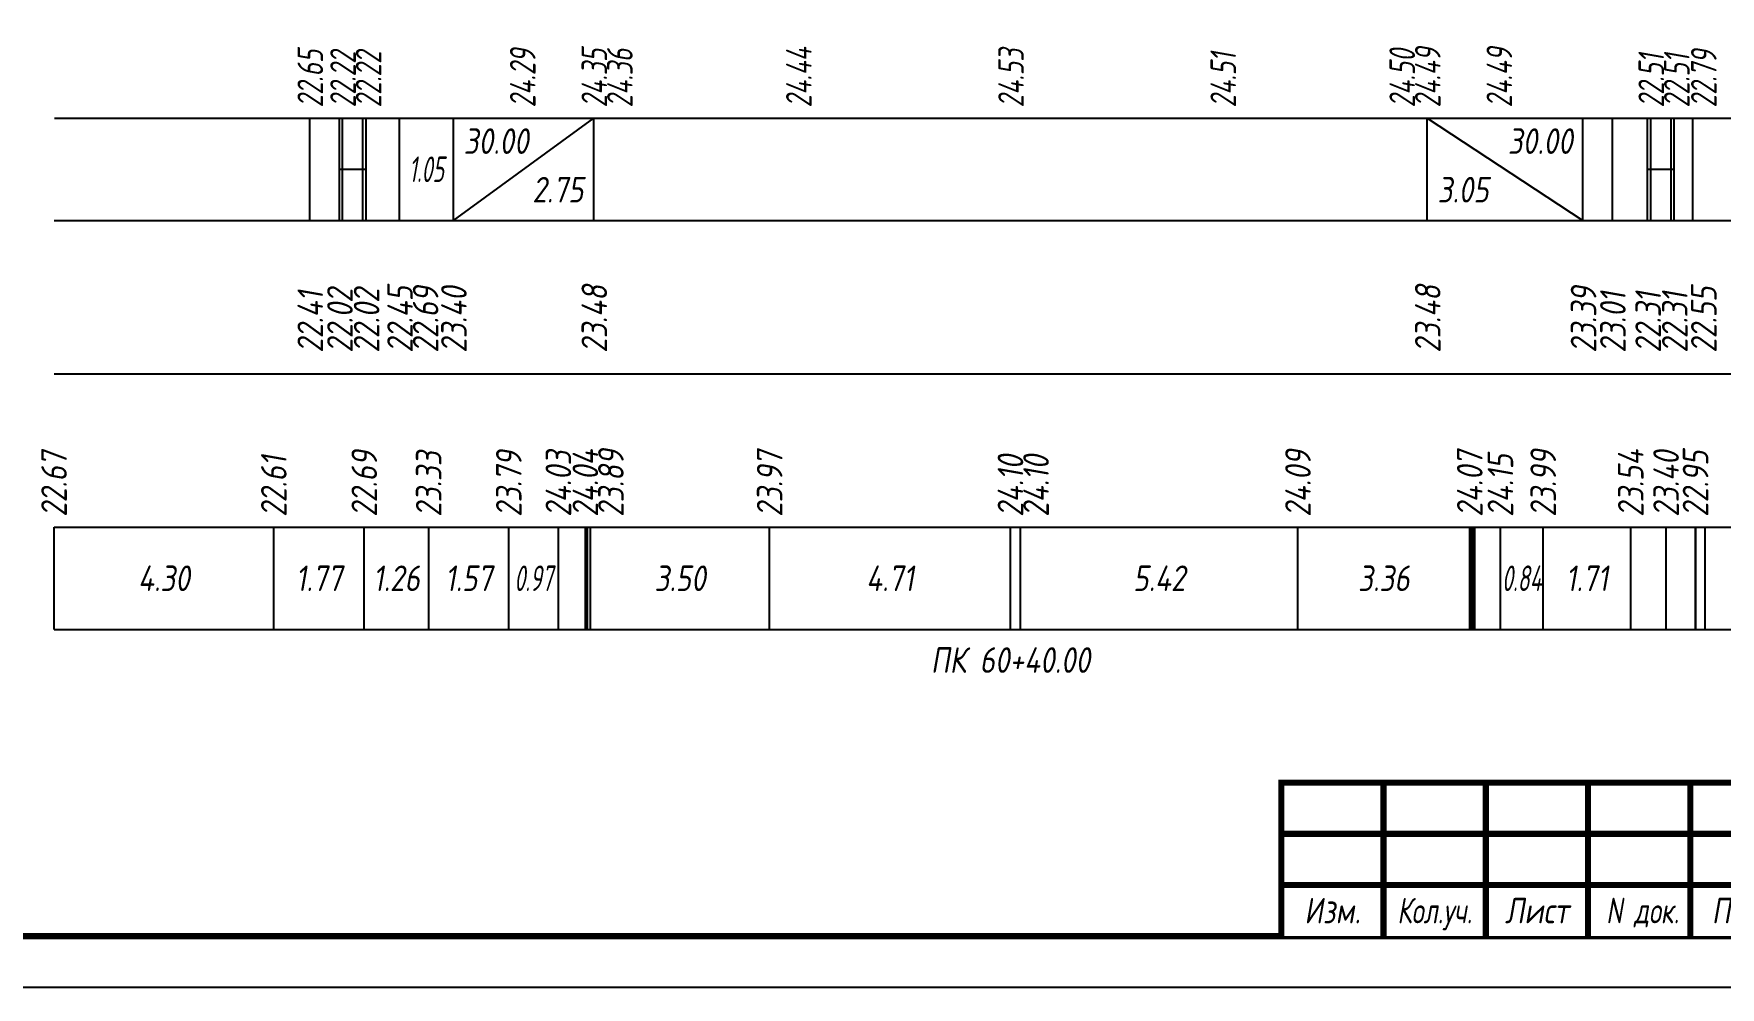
# Model space of a CAD drawing. Extents: x -717 to 1451, y -133302 to 233.
# Drawn here: x 78 to 242.9, y -94927.4 to -94834.2 of the extents above; entities that cross this region are included whole.
import ezdxf
from ezdxf.enums import TextEntityAlignment as Align

# ---------------------------------------------------------------- set-up
doc = ezdxf.new("R2010")
doc.units = 0
for name, color, linetype in [('Зарамочное оформление', 7, 'Continuous'), ('Код_510', 7, 'Continuous'), ('Код_514', 1, 'Continuous'), ('Код_516', 1, 'Continuous'), ('Подписи поперечников', 7, 'Continuous'), ('Таблица', 7, 'Continuous')]:
    doc.layers.add(name, color=color, linetype=linetype)
doc.styles.add('М', font='romand.shx', dxfattribs={"width": 0.8, "oblique": 10, "height": 2.5})

# ---------------------------------------------------------------- blocks, each defined once
blk = doc.blocks.new('Штамп')
at = {"linetype": 'Continuous'}
blk.add_wipeout([(199.95, -411.25), (384.95, -411.25), (384.95, -426.25), (199.95, -426.25)], dxfattribs=at).dxf.layer = 'Зарамочное оформление'
at = {"layer": 'Зарамочное оформление', "linetype": 'Continuous', "lineweight": -3, "const_width": 0.6, "flags": 128}
for points in [[(199.95, -426.25), (199.95, -411.25), (384.95, -411.25)], [(209.95, -411.25), (209.95, -426.25)], [(219.95, -411.25), (219.95, -426.25)], [(229.95, -411.25), (229.95, -426.25)], [(239.95, -411.25), (239.95, -426.25)], [(199.95, -416.25), (264.95, -416.25)], [(199.95, -421.25), (264.95, -421.25)]]:
    blk.add_lwpolyline(points, dxfattribs=at)
at = {"layer": 'Зарамочное оформление', "linetype": 'Continuous', "style": 'М', "oblique": 10}
for s, width, p in [('Изм.', 0.8, (204.95, -423.75)), ('Кол.уч.', 0.7, (214.95, -423.75)), ('Лист', 0.8, (224.95, -423.75)), ('N док.', 0.7, (235.28, -423.75)), ('Подпись', 0.8, (247.45, -423.75))]:
    blk.add_text(s, height=2.5, dxfattribs=dict(at, width=width)).set_placement(p, align=Align.MIDDLE_CENTER)
blk = doc.blocks.new('шифр')
blk.add_blockref('Штамп', (0, -94556))

msp = doc.modelspace()

# ---------------------------------------------------------------- linework, layer by layer
at = {"flags": 128}
msp.add_lwpolyline([(-30.054, -94927.421), (389.946, -94927.421), (389.946, -94630.421), (-30.054, -94630.421)], close=True, dxfattribs=at)
at = {"const_width": 0.6, "flags": 128}
msp.add_lwpolyline([(-10.054, -94922.421), (384.946, -94922.421), (384.946, -94635.421), (-10.054, -94635.421)], close=True, dxfattribs=at)
at = {"layer": 'Код_510'}
for p, q in [((79.946, -94892.421), (79.946, -94882.421)), ((101.434, -94892.421), (101.434, -94882.421)), ((110.28, -94892.421), (110.28, -94882.421)), ((116.579, -94892.421), (116.579, -94882.421)), ((124.413, -94892.421), (124.413, -94882.421)), ((129.261, -94892.421), (129.261, -94882.421)), ((131.899, -94892.421), (131.899, -94882.421)), ((132.106, -94892.421), (132.106, -94882.421)), ((132.399, -94892.421), (132.399, -94882.421)), ((149.92, -94892.421), (149.92, -94882.421)), ((173.47, -94892.421), (173.47, -94882.421)), ((174.463, -94892.421), (174.463, -94882.421)), ((201.582, -94892.421), (201.582, -94882.421)), ((218.383, -94892.421), (218.383, -94882.421)), ((218.579, -94892.421), (218.579, -94882.421)), ((218.768, -94892.421), (218.768, -94882.421)), ((218.883, -94892.421), (218.883, -94882.421)), ((221.38, -94892.421), (221.38, -94882.421)), ((225.562, -94892.421), (225.562, -94882.421)), ((234.124, -94892.421), (234.124, -94882.421)), ((237.579, -94892.421), (237.579, -94882.421)), ((240.457, -94892.421), (240.457, -94882.421)), ((240.493, -94892.421), (240.493, -94882.421)), ((241.409, -94892.421), (241.409, -94882.421))]:
    msp.add_line(p, q, dxfattribs=at)
at = {"layer": 'Код_516'}
for p, q in [((104.946, -94852.421), (104.946, -94842.421)), ((107.847, -94852.421), (107.847, -94842.421)), ((108.15, -94852.421), (108.15, -94842.421)), ((110.15, -94852.421), (110.15, -94842.421)), ((110.453, -94852.421), (110.453, -94842.421)), ((113.722, -94852.421), (113.722, -94842.421)), ((113.722, -94852.421), (113.722, -94842.421)), ((118.992, -94852.421), (118.992, -94842.421)), ((118.992, -94852.421), (132.72, -94842.421)), ((132.72, -94852.421), (132.72, -94842.421)), ((214.22, -94852.421), (214.22, -94842.421)), ((214.22, -94842.421), (229.453, -94852.421)), ((229.453, -94852.421), (229.453, -94842.421)), ((232.323, -94852.421), (232.323, -94842.421)), ((232.323, -94852.421), (232.323, -94842.421)), ((235.77, -94852.421), (235.77, -94842.421)), ((236.073, -94852.421), (236.073, -94842.421)), ((238.073, -94852.421), (238.073, -94842.421)), ((238.376, -94852.421), (238.376, -94842.421)), ((240.203, -94852.421), (240.203, -94842.421)), ((107.847, -94847.421), (108.15, -94847.421)), ((108.15, -94847.421), (110.15, -94847.421)), ((110.15, -94847.421), (110.453, -94847.421)), ((235.77, -94847.421), (236.073, -94847.421)), ((236.073, -94847.421), (238.073, -94847.421)), ((238.073, -94847.421), (238.376, -94847.421))]:
    msp.add_line(p, q, dxfattribs=at)
at = {"layer": 'Таблица'}
for p, q in [((80, -94842.421), (265.257, -94842.421)), ((79.946, -94852.421), (265.203, -94852.421)), ((79.946, -94867.421), (265.203, -94867.421)), ((79.946, -94882.421), (265.203, -94882.421)), ((79.946, -94892.421), (265.203, -94892.421))]:
    msp.add_line(p, q, dxfattribs=at)

# ---------------------------------------------------------------- texts
at = {"layer": 'Код_510', "style": 'М', "oblique": 10, "width": 0.8}
for s, p in [('22.67', (79.946, -94881.421)), ('22.69', (110.28, -94881.421)), ('23.79', (124.413, -94881.421)), ('24.03', (129.261, -94881.421)), ('24.04', (131.899, -94881.421)), ('23.89', (134.399, -94881.421)), ('23.97', (149.92, -94881.421)), ('24.09', (201.582, -94881.421)), ('24.07', (218.383, -94881.421)), ('23.99', (225.562, -94881.421)), ('23.54', (234.124, -94881.421)), ('23.40', (237.579, -94881.421)), ('22.95', (240.457, -94881.421)), ('22.61', (101.434, -94881.421)), ('23.33', (116.579, -94881.421)), ('24.10', (173.47, -94881.421)), ('24.10', (175.97, -94881.421)), ('24.15', (221.38, -94881.421))]:
    msp.add_text(s, height=2.5, rotation=90, dxfattribs=at).set_placement(p, align=Align.MIDDLE_LEFT)
at = {"layer": 'Код_510', "style": 'М', "oblique": 10}
for s, width, p in [('4.30', 0.8, (90.69, -94887.421)), ('1.77', 0.8, (105.857, -94887.421)), ('1.26', 0.8, (113.429, -94887.421)), ('1.57', 0.8, (120.496, -94887.421)), ('0.97', 0.6, (126.837, -94887.421)), ('3.50', 0.8, (141.16, -94887.421)), ('4.71', 0.8, (161.695, -94887.421)), ('5.42', 0.8, (188.022, -94887.421)), ('3.36', 0.8, (209.982, -94887.421)), ('0.84', 0.6, (223.471, -94887.421)), ('1.71', 0.8, (229.843, -94887.421))]:
    msp.add_text(s, height=2.5, dxfattribs=dict(at, width=width)).set_placement(p, align=Align.MIDDLE_CENTER)
at = {"layer": 'Код_514', "style": 'М', "oblique": 10, "width": 0.7}
for s, p in [('22.65', (105, -94841.382)), ('22.22', (108.205, -94841.382)), ('22.22', (110.705, -94841.382)), ('24.29', (125.774, -94841.382)), ('24.35', (132.774, -94841.382)), ('24.36', (135.274, -94841.382)), ('24.44', (152.774, -94841.382)), ('24.53', (173.524, -94841.382)), ('24.51', (194.274, -94841.382)), ('24.50', (211.774, -94841.382)), ('24.49', (214.274, -94841.382)), ('24.49', (221.274, -94841.382)), ('22.51', (236.127, -94841.382)), ('22.51', (238.627, -94841.382)), ('22.79', (241.268, -94841.382))]:
    msp.add_text(s, height=2.5, rotation=90, dxfattribs=at).set_placement(p, align=Align.MIDDLE_LEFT)
at = {"layer": 'Код_516', "style": 'М', "oblique": 10, "width": 0.8}
msp.add_text('30.00', height=2.5, dxfattribs=at).set_placement((119.992, -94843.421), align=Align.TOP_LEFT)
msp.add_text('30.00', height=2.5, dxfattribs=at).set_placement((228.453, -94843.421), align=Align.TOP_RIGHT)
at = {"layer": 'Код_516', "style": 'М', "oblique": 10, "width": 0.6}
msp.add_text('1.05', height=2.5, dxfattribs=at).set_placement((116.357, -94847.421), align=Align.MIDDLE_CENTER)
at = {"layer": 'Код_516', "style": 'М', "oblique": 10, "width": 0.8}
msp.add_text('2.75', height=2.5, dxfattribs=at).set_placement((131.72, -94851.421), align=Align.BOTTOM_RIGHT)
msp.add_text('3.05', height=2.5, dxfattribs=at).set_placement((215.22, -94851.421), align=Align.BOTTOM_LEFT)
for s, p in [('22.41', (105, -94865.371)), ('22.02', (107.902, -94865.371)), ('22.02', (110.507, -94865.371)), ('22.45', (113.776, -94865.371)), ('22.69', (116.276, -94865.371)), ('23.40', (119.046, -94865.371)), ('23.48', (132.774, -94865.371)), ('23.48', (214.274, -94865.371)), ('23.39', (229.507, -94865.371)), ('23.01', (232.377, -94865.371)), ('22.31', (235.825, -94865.371)), ('22.31', (238.43, -94865.371)), ('22.55', (241.268, -94865.371))]:
    msp.add_text(s, height=2.5, rotation=90, dxfattribs=at).set_placement(p, align=Align.MIDDLE_LEFT)
at = {"layer": 'Подписи поперечников', "style": 'М', "oblique": 10, "width": 0.8}
msp.add_text('ПК 60+40.00', height=2.5, dxfattribs=at).set_placement((173.47, -94897.421), align=Align.BOTTOM_CENTER)

# ---------------------------------------------------------------- next in the draw order: block references
msp.add_blockref('шифр', (0, 59.829))

doc.saveas('drawing.dxf')
